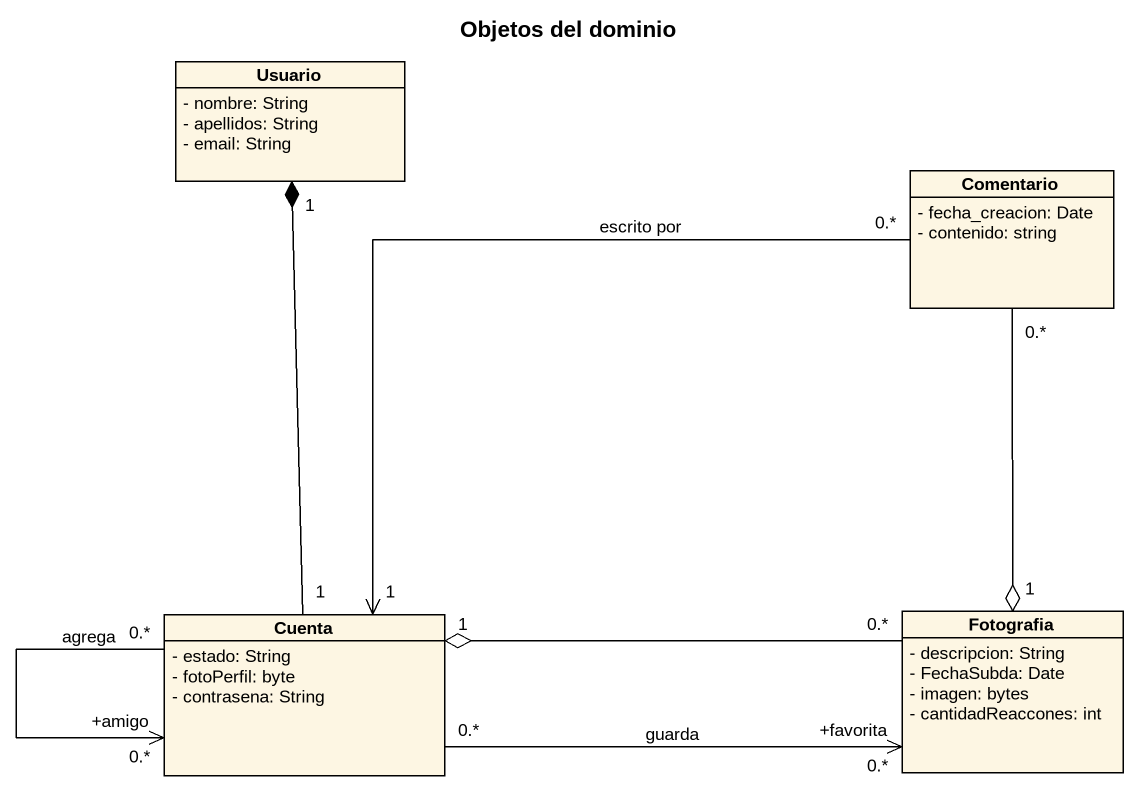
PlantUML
@startuml
title Objetos del dominio
hide circle
hide empty members
skinparam classAttributeIconSize 0
class Usuario {
  - nombre: String
  - apellidos: String
  - email: String
}
class Comentario {
  - fecha_creacion: Date
  - contenido: string
}
class Cuenta {
  - estado: String
  - fotoPerfil: byte
  - contrasena: String
}
class Fotografia {
  - descripcion: String
  - FechaSubda: Date
  - imagen: bytes
  - cantidadReaccones: int
}
Comentario "0.*" --> "1" Cuenta : escrito por
Comentario "0.*" --o "1" Fotografia
Cuenta "1" -up-* "1" Usuario
Cuenta "0.*" --> "+amigo\n0.*" Cuenta : agrega
Cuenta "0.*" -right-> "+favorita\n0.*" Fotografia : guarda
Fotografia "0.*" -left-o "1" Cuenta
@enduml
